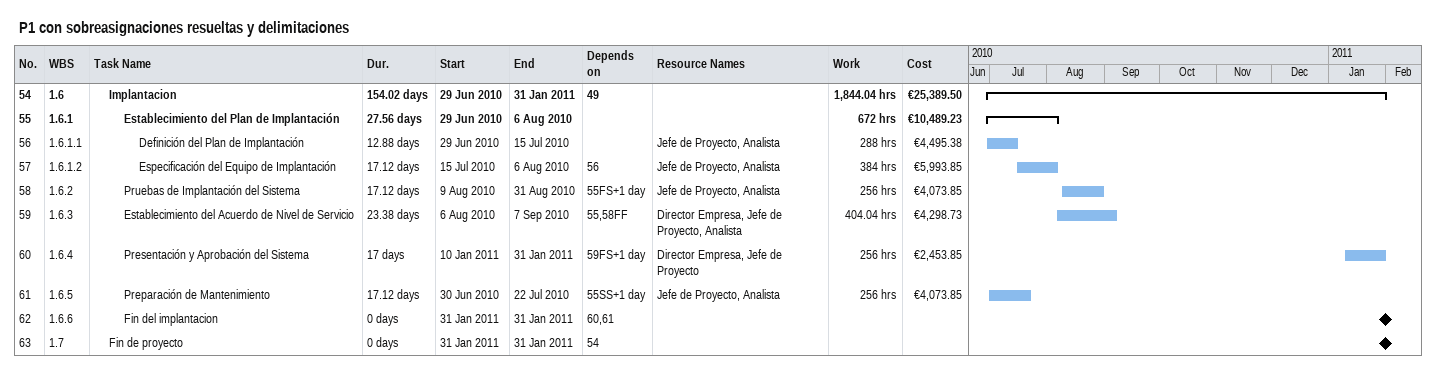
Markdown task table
P1 con sobreasignaciones resueltas y delimitaciones

| ID | WBS | Task | Duration | Start | Finish | Predecessors | Resources | Work (h) | Cost (€) |
|---|---|---|---|---|---|---|---|---|---|
| 54 | 1.6 | **Implantacion** | 154.02d | 2010-06-29 | 2011-01-31 | 49 |  | 1844.04 | 25389.50 |
| 55 | 1.6.1 | **Establecimiento del Plan de Implantación** | 27.56d | 2010-06-29 | 2010-08-06 |  |  | 672 | 10489.23 |
| 56 | 1.6.1.1 | Definición del Plan de Implantación | 12.88d | 2010-06-29 | 2010-07-15 |  | Jefe de Proyecto, Analista | 288 | 4495.38 |
| 57 | 1.6.1.2 | Especificación del Equipo de Implantación | 17.12d | 2010-07-15 | 2010-08-06 | 56 | Jefe de Proyecto, Analista | 384 | 5993.85 |
| 58 | 1.6.2 | Pruebas de Implantación del Sistema | 17.12d | 2010-08-09 | 2010-08-31 | 55FS+1d | Jefe de Proyecto, Analista | 256 | 4073.85 |
| 59 | 1.6.3 | Establecimiento del Acuerdo de Nivel de Servicio | 23.38d | 2010-08-06 | 2010-09-07 | 55, 58FF | Director Empresa, Jefe de Proyecto, Analista | 404.04 | 4298.73 |
| 60 | 1.6.4 | Presentación y Aprobación del Sistema | 17d | 2011-01-10 | 2011-01-31 | 59FS+1d | Director Empresa, Jefe de Proyecto | 256 | 2453.85 |
| 61 | 1.6.5 | Preparación de Mantenimiento | 17.12d | 2010-06-30 | 2010-07-22 | 55SS+1d | Jefe de Proyecto, Analista | 256 | 4073.85 |
| 62 | 1.6.6 | Fin del implantacion | 0d | 2011-01-31 | 2011-01-31 | 60, 61 |  |  |  |
| 63 | 1.7 | Fin de proyecto | 0d | 2011-01-31 | 2011-01-31 | 54 |  |  |  |
